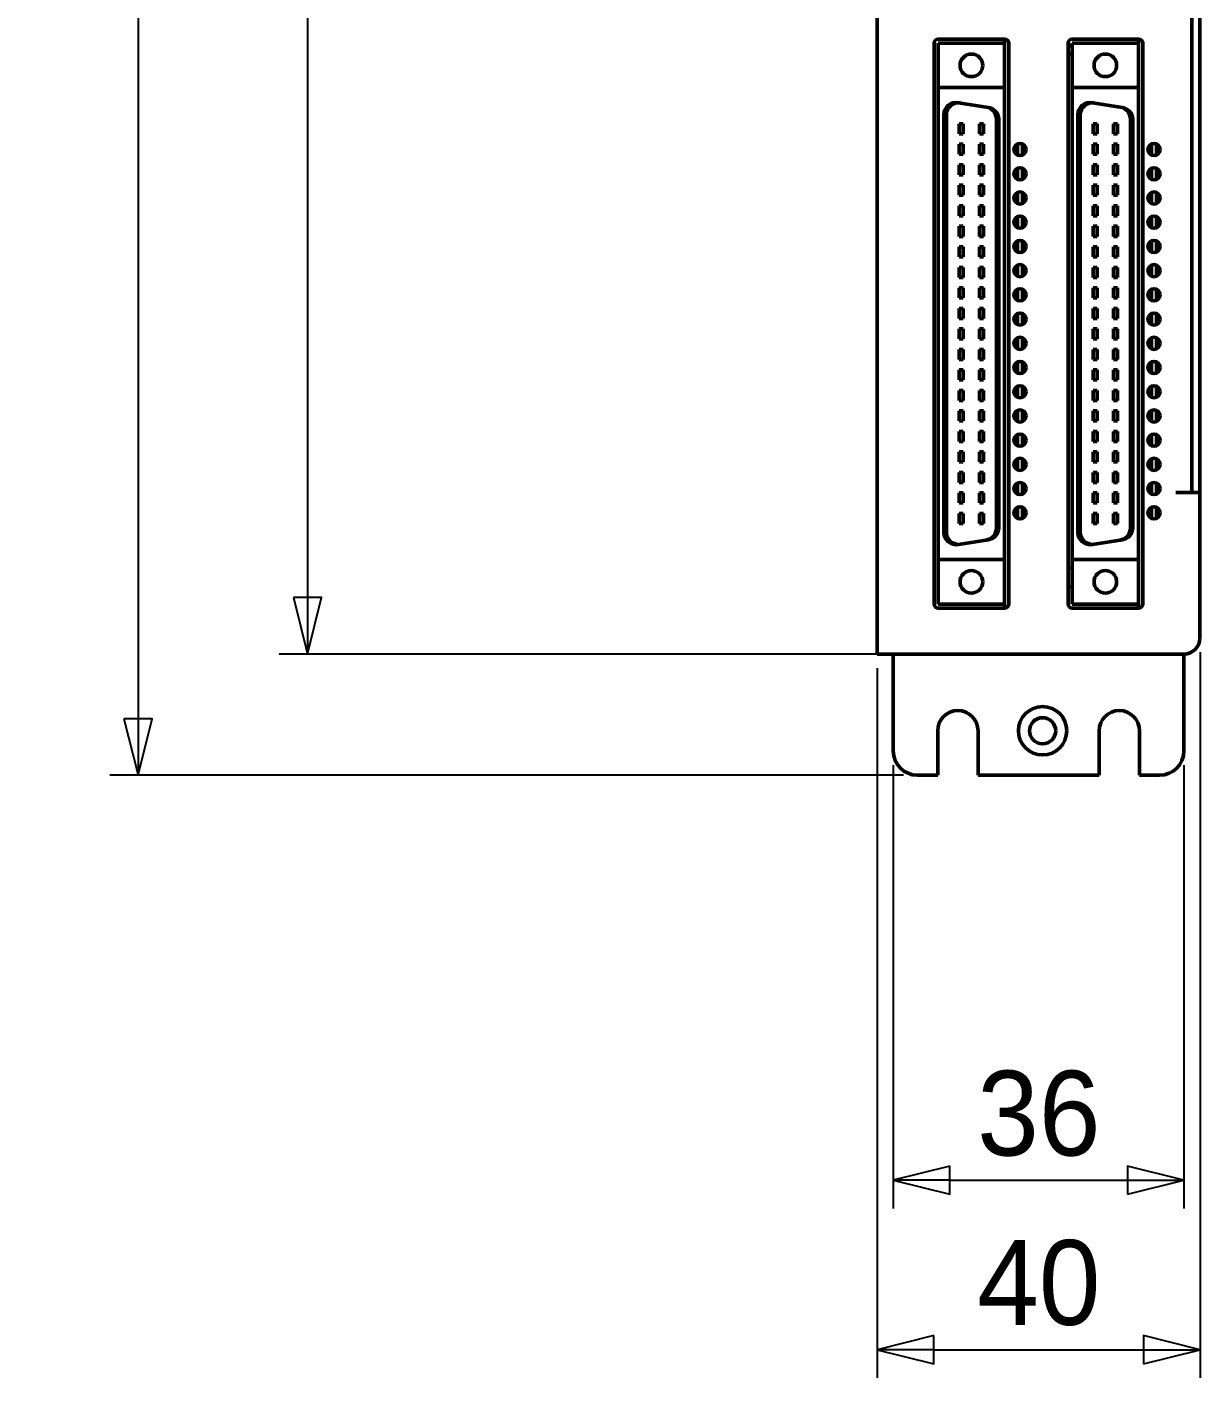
# Model space of a CAD drawing. Header units: millimetres. Extents: x 1506 to 4435, y -334 to 994.
# Drawn here: x 1813.2 to 1958.5, y 332.3 to 499.6 of the extents above; entities that cross this region are included whole.
import ezdxf

# ---------------------------------------------------------------- set-up
doc = ezdxf.new("R2010")
doc.units = ezdxf.units.MM
doc.header["$LTSCALE"] = 3.5
doc.layers.get('0').update_dxf_attribs({"lineweight": 25})
doc.layers.add('외형선(ISO)', color=7, linetype='Continuous', lineweight=50)
doc.layers.add('치수(ISO)', color=7, linetype='Continuous', lineweight=25)
doc.styles.add('레이블 문자 (JIS)', font='')
doc.styles.get('레이블 문자 (JIS)').set_extended_font_data('Gulim')
doc.dimstyles.new('복사 대상기본값 (JIS)', dxfattribs={"dimscale": 3.5, "dimtxt": 3, "dimasz": 2, "dimexe": 1, "dimexo": 0.5, "dimgap": 0.8, "dimtad": 1, "dimdsep": 46, "dimtxsty": '레이블 문자 (JIS)', "dimblk": 'Filled-1', "dimcen": 0.09, "dimdle": 10, "dimclrd": 256, "dimclre": 256, "dimclrt": 256, "dimazin": 2, "dimtfac": 0.666667, "dimtmove": 0, "dimatfit": 3, "dimldrblk": 'OPEN', "dimfxl": 1, "dimtolj": 1, "dimtzin": 0, "dimlwd": -1, "dimlwe": -1, "dimarcsym": 0})

# ---------------------------------------------------------------- blocks, each defined once
blk = doc.blocks.new('Filled-1')
at = {"color": 0}
for p, q in [((0, 0), (-1, 0.25)), ((-1, 0.25), (-1, -0.25)), ((-1, 0), (0, 0)), ((-1, -0.25), (0, 0))]:
    blk.add_line(p, q, dxfattribs=at)
at = {"color": 0, "flags": 128}
blk.add_lwpolyline([(-1, -0.25), (0, 0), (-1, 0.25), (-1, -0.25)], dxfattribs=at)
at = {"color": 0}
blk.add_solid([(-1, -0.25), (0, 0), (-1, 0.25), (-1, -0.25)], dxfattribs=at)
blk = doc.blocks.new('*D13')
at = {"layer": 'Defpoints', "color": 0}
for p in [(1923.55, 618.94), (1826.97, 406.94), (1923.55, 406.94)]:
    blk.add_point(p, dxfattribs=at)
at = {"layer": '치수(ISO)'}
for p, q in [((1921.8, 618.94), (1823.47, 618.94)), ((1826.97, 611.94), (1826.97, 413.94)), ((1921.8, 406.94), (1823.47, 406.94))]:
    blk.add_line(p, q, dxfattribs=at)
at = {"layer": '치수(ISO)', "linetype": 'ByBlock', "xscale": 7, "yscale": 7, "zscale": 7}
for p, rotation in [((1826.97, 618.94), 90), ((1826.97, 406.94), 270)]:
    blk.add_blockref('Filled-1', p, dxfattribs=dict(at, rotation=rotation))
at = {"layer": '치수(ISO)', "insert": (1813.37, 512.87), "char_height": 10.5, "attachment_point": 2, "rotation": 90, "style": '레이블 문자 (JIS)'}
blk.add_mtext('\\A1;212', dxfattribs=at)
blk = doc.blocks.new('_Open')
at = {"color": 0, "linetype": 'ByBlock', "lineweight": -2}
for p, q in [((-1, 0.167), (0, 0)), ((-1, -0.167), (0, 0)), ((0, 0), (-1, 0))]:
    blk.add_line(p, q, dxfattribs=at)
blk = doc.blocks.new('*D14')
at = {"layer": 'Defpoints', "color": 0}
for p in [(1920.55, 603.94), (1847.97, 421.94), (1920.55, 421.94)]:
    blk.add_point(p, dxfattribs=at)
at = {"layer": '치수(ISO)'}
for p, q in [((1918.8, 603.94), (1844.47, 603.94)), ((1847.97, 596.94), (1847.97, 428.94)), ((1918.8, 421.94), (1844.47, 421.94))]:
    blk.add_line(p, q, dxfattribs=at)
at = {"layer": '치수(ISO)', "linetype": 'ByBlock', "xscale": 7, "yscale": 7, "zscale": 7}
for p, rotation in [((1847.97, 603.94), 90), ((1847.97, 421.94), 270)]:
    blk.add_blockref('Filled-1', p, dxfattribs=dict(at, rotation=rotation))
at = {"layer": '치수(ISO)', "insert": (1834.37, 512.87), "char_height": 10.5, "attachment_point": 2, "rotation": 90, "style": '레이블 문자 (JIS)'}
blk.add_mtext('\\A1;182', dxfattribs=at)
blk = doc.blocks.new('*D15')
at = {"layer": 'Defpoints', "color": 0}
for p in [(1920.55, 409.94), (1956.55, 409.94), (1956.55, 356.77)]:
    blk.add_point(p, dxfattribs=at)
at = {"layer": '치수(ISO)'}
for p, q in [((1920.55, 408.19), (1920.55, 353.27)), ((1956.55, 408.19), (1956.55, 353.27)), ((1927.55, 356.77), (1949.55, 356.77))]:
    blk.add_line(p, q, dxfattribs=at)
at = {"layer": '치수(ISO)', "linetype": 'ByBlock', "xscale": 7, "yscale": 7, "zscale": 7, "rotation": 180}
blk.add_blockref('Filled-1', (1920.55, 356.77), dxfattribs=at)
at = {"layer": '치수(ISO)', "linetype": 'ByBlock', "xscale": 7, "yscale": 7, "zscale": 7}
blk.add_blockref('Filled-1', (1956.55, 356.77), dxfattribs=at)
at = {"layer": '치수(ISO)', "insert": (1938.58, 370.33), "char_height": 10.5, "attachment_point": 2, "style": '레이블 문자 (JIS)'}
blk.add_mtext('\\A1;36', dxfattribs=at)
blk = doc.blocks.new('*D16')
at = {"layer": 'Defpoints', "color": 0}
for p in [(1958.55, 423.94), (1918.55, 421.94), (1958.55, 335.77)]:
    blk.add_point(p, dxfattribs=at)
at = {"layer": '치수(ISO)'}
for p, q in [((1958.55, 422.19), (1958.55, 332.27)), ((1918.55, 420.19), (1918.55, 332.27)), ((1925.55, 335.77), (1951.55, 335.77))]:
    blk.add_line(p, q, dxfattribs=at)
at = {"layer": '치수(ISO)', "linetype": 'ByBlock', "xscale": 7, "yscale": 7, "zscale": 7, "rotation": 180}
blk.add_blockref('Filled-1', (1918.55, 335.77), dxfattribs=at)
at = {"layer": '치수(ISO)', "linetype": 'ByBlock', "xscale": 7, "yscale": 7, "zscale": 7}
blk.add_blockref('Filled-1', (1958.55, 335.77), dxfattribs=at)
at = {"layer": '치수(ISO)', "insert": (1938.58, 349.35), "char_height": 10.5, "attachment_point": 2, "style": '레이블 문자 (JIS)'}
blk.add_mtext('\\A1;40', dxfattribs=at)

msp = doc.modelspace()

# ---------------------------------------------------------------- linework, layer by layer
at = {"layer": '외형선(ISO)'}
for p, q in [((1918.5453, 421.9442), (1918.5453, 603.9442)), ((1957.5453, 583.9442), (1957.5453, 441.9442)), ((1958.5453, 583.9442), (1958.5453, 441.9442)), ((1925.5953, 428.1442), (1925.5953, 497.6242)), ((1926.0953, 498.1242), (1934.3453, 498.1242)), ((1934.3453, 497.6242), (1926.0953, 497.6242)), ((1926.0953, 492.1242), (1926.0953, 497.6242)), ((1934.3453, 497.6242), (1934.3453, 498.1242)), ((1934.3453, 492.1242), (1934.3453, 497.6242)), ((1934.8453, 497.6242), (1934.8453, 428.1442)), ((1942.1953, 428.1442), (1942.1953, 497.6242)), ((1942.1953, 497.2739), (1942.6953, 497.2739)), ((1942.6953, 498.1242), (1950.9453, 498.1242)), ((1950.9453, 497.6242), (1942.6953, 497.6242)), ((1942.6953, 492.1242), (1942.6953, 497.6242)), ((1950.9453, 497.6242), (1950.9453, 498.1242)), ((1950.9453, 492.1242), (1950.9453, 497.6242)), ((1951.4453, 497.6242), (1951.4453, 428.1442)), ((1942.1953, 496.3048), (1942.6953, 496.3048)), ((1934.3453, 492.1242), (1926.0953, 492.1242)), ((1926.0953, 433.6442), (1926.0953, 492.1242)), ((1934.3453, 433.6442), (1934.3453, 492.1242)), ((1950.9453, 492.1242), (1942.6953, 492.1242)), ((1942.6953, 433.6442), (1942.6953, 492.1242)), ((1950.9453, 433.6442), (1950.9453, 492.1242)), ((1926.8203, 436.9767), (1926.8203, 488.7918)), ((1927.1203, 437.0342), (1927.1203, 488.7342)), ((1928.621, 490.2528), (1932.2889, 489.6719)), ((1943.4203, 436.9767), (1943.4203, 488.7918)), ((1943.7203, 437.0342), (1943.7203, 488.7342)), ((1945.221, 490.2528), (1948.8889, 489.6719)), ((1928.7003, 487.6342), (1929.2003, 487.6342)), ((1928.7003, 486.3942), (1928.7003, 487.6342)), ((1929.2003, 486.3942), (1929.2003, 487.6342)), ((1931.2403, 487.6342), (1931.7403, 487.6342)), ((1931.2403, 486.3942), (1931.2403, 487.6342)), ((1931.7403, 486.3942), (1931.7403, 487.6342)), ((1933.3203, 488.2174), (1933.3203, 488.2274)), ((1933.3203, 488.2174), (1933.3203, 437.5511)), ((1933.6203, 488.1699), (1933.6203, 437.5986)), ((1945.3003, 487.6342), (1945.8003, 487.6342)), ((1945.3003, 486.3942), (1945.3003, 487.6342)), ((1945.8003, 486.3942), (1945.8003, 487.6342)), ((1947.8403, 487.6342), (1948.3403, 487.6342)), ((1947.8403, 486.3942), (1947.8403, 487.6342)), ((1948.3403, 486.3942), (1948.3403, 487.6342)), ((1949.9203, 488.2174), (1949.9203, 488.2274)), ((1949.9203, 488.2174), (1949.9203, 437.5511)), ((1950.2203, 488.1699), (1950.2203, 437.5986)), ((1928.7003, 486.3942), (1929.2003, 486.3942)), ((1931.2403, 486.3942), (1931.7403, 486.3942)), ((1945.3003, 486.3942), (1945.8003, 486.3942)), ((1947.8403, 486.3942), (1948.3403, 486.3942)), ((1928.7003, 485.0942), (1929.2003, 485.0942)), ((1928.7003, 483.8542), (1928.7003, 485.0942)), ((1928.7003, 483.8542), (1929.2003, 483.8542)), ((1929.2003, 483.8542), (1929.2003, 485.0942)), ((1931.2403, 485.0942), (1931.7403, 485.0942)), ((1931.2403, 483.8542), (1931.2403, 485.0942)), ((1931.2403, 483.8542), (1931.7403, 483.8542)), ((1931.7403, 483.8542), (1931.7403, 485.0942)), ((1935.9453, 485.1316), (1935.9453, 483.7568)), ((1935.9453, 483.7568), (1935.9453, 485.1316)), ((1936.5453, 483.7568), (1936.5453, 485.1316)), ((1936.9282, 484.7542), (1936.5453, 484.7542)), ((1936.9524, 484.1942), (1936.5453, 484.1942)), ((1945.3003, 485.0942), (1945.8003, 485.0942)), ((1945.3003, 483.8542), (1945.3003, 485.0942)), ((1945.3003, 483.8542), (1945.8003, 483.8542)), ((1945.8003, 483.8542), (1945.8003, 485.0942)), ((1947.8403, 485.0942), (1948.3403, 485.0942)), ((1947.8403, 483.8542), (1947.8403, 485.0942)), ((1947.8403, 483.8542), (1948.3403, 483.8542)), ((1948.3403, 483.8542), (1948.3403, 485.0942)), ((1952.5453, 485.1316), (1952.5453, 483.7568)), ((1952.5453, 483.7568), (1952.5453, 485.1316)), ((1953.1453, 483.7568), (1953.1453, 485.1316)), ((1953.5282, 484.7542), (1953.1453, 484.7542)), ((1953.5524, 484.1942), (1953.1453, 484.1942)), ((1928.7003, 482.5542), (1929.2003, 482.5542)), ((1928.7003, 481.3142), (1928.7003, 482.5542)), ((1929.2003, 481.3142), (1929.2003, 482.5542)), ((1931.2403, 482.5542), (1931.7403, 482.5542)), ((1931.2403, 481.3142), (1931.2403, 482.5542)), ((1931.7403, 481.3142), (1931.7403, 482.5542)), ((1935.9453, 482.1316), (1935.9453, 480.7568)), ((1935.9453, 480.7568), (1935.9453, 482.1316)), ((1936.5453, 480.7568), (1936.5453, 482.1316)), ((1945.3003, 482.5542), (1945.8003, 482.5542)), ((1945.3003, 481.3142), (1945.3003, 482.5542)), ((1945.8003, 481.3142), (1945.8003, 482.5542)), ((1947.8403, 482.5542), (1948.3403, 482.5542)), ((1947.8403, 481.3142), (1947.8403, 482.5542)), ((1948.3403, 481.3142), (1948.3403, 482.5542)), ((1952.5453, 482.1316), (1952.5453, 480.7568)), ((1952.5453, 480.7568), (1952.5453, 482.1316)), ((1953.1453, 480.7568), (1953.1453, 482.1316)), ((1928.7003, 481.3142), (1929.2003, 481.3142)), ((1931.2403, 481.3142), (1931.7403, 481.3142)), ((1936.9653, 481.6542), (1936.5453, 481.6542)), ((1945.3003, 481.3142), (1945.8003, 481.3142)), ((1947.8403, 481.3142), (1948.3403, 481.3142)), ((1953.5653, 481.6542), (1953.1453, 481.6542)), ((1928.7003, 480.0142), (1929.2003, 480.0142)), ((1928.7003, 478.7742), (1928.7003, 480.0142)), ((1928.7003, 478.7742), (1929.2003, 478.7742)), ((1929.2003, 478.7742), (1929.2003, 480.0142)), ((1931.2403, 480.0142), (1931.7403, 480.0142)), ((1931.2403, 478.7742), (1931.2403, 480.0142)), ((1931.2403, 478.7742), (1931.7403, 478.7742)), ((1931.7403, 478.7742), (1931.7403, 480.0142)), ((1935.9453, 479.1316), (1935.9453, 477.7568)), ((1935.9453, 477.7568), (1935.9453, 479.1316)), ((1936.5453, 477.7568), (1936.5453, 479.1316)), ((1936.5824, 479.1142), (1936.5453, 479.1142)), ((1945.3003, 480.0142), (1945.8003, 480.0142)), ((1945.3003, 478.7742), (1945.3003, 480.0142)), ((1945.3003, 478.7742), (1945.8003, 478.7742)), ((1945.8003, 478.7742), (1945.8003, 480.0142)), ((1947.8403, 480.0142), (1948.3403, 480.0142)), ((1947.8403, 478.7742), (1947.8403, 480.0142)), ((1947.8403, 478.7742), (1948.3403, 478.7742)), ((1948.3403, 478.7742), (1948.3403, 480.0142)), ((1952.5453, 479.1316), (1952.5453, 477.7568)), ((1952.5453, 477.7568), (1952.5453, 479.1316)), ((1953.1453, 477.7568), (1953.1453, 479.1316)), ((1953.1824, 479.1142), (1953.1453, 479.1142)), ((1928.7003, 477.4742), (1929.2003, 477.4742)), ((1928.7003, 476.2342), (1928.7003, 477.4742)), ((1929.2003, 476.2342), (1929.2003, 477.4742)), ((1931.2403, 477.4742), (1931.7403, 477.4742)), ((1931.2403, 476.2342), (1931.2403, 477.4742)), ((1931.7403, 476.2342), (1931.7403, 477.4742)), ((1945.3003, 477.4742), (1945.8003, 477.4742)), ((1945.3003, 476.2342), (1945.3003, 477.4742)), ((1945.8003, 476.2342), (1945.8003, 477.4742)), ((1947.8403, 477.4742), (1948.3403, 477.4742)), ((1947.8403, 476.2342), (1947.8403, 477.4742)), ((1948.3403, 476.2342), (1948.3403, 477.4742)), ((1928.7003, 476.2342), (1929.2003, 476.2342)), ((1931.2403, 476.2342), (1931.7403, 476.2342)), ((1935.9453, 476.1316), (1935.9453, 474.7568)), ((1935.9453, 474.7568), (1935.9453, 476.1316)), ((1936.5453, 474.7568), (1936.5453, 476.1316)), ((1945.3003, 476.2342), (1945.8003, 476.2342)), ((1947.8403, 476.2342), (1948.3403, 476.2342)), ((1952.5453, 476.1316), (1952.5453, 474.7568)), ((1952.5453, 474.7568), (1952.5453, 476.1316)), ((1953.1453, 474.7568), (1953.1453, 476.1316)), ((1928.7003, 474.9342), (1929.2003, 474.9342)), ((1928.7003, 473.6942), (1928.7003, 474.9342)), ((1928.7003, 473.6942), (1929.2003, 473.6942)), ((1929.2003, 473.6942), (1929.2003, 474.9342)), ((1931.2403, 474.9342), (1931.7403, 474.9342)), ((1931.2403, 473.6942), (1931.2403, 474.9342)), ((1931.2403, 473.6942), (1931.7403, 473.6942)), ((1931.7403, 473.6942), (1931.7403, 474.9342)), ((1945.3003, 474.9342), (1945.8003, 474.9342)), ((1945.3003, 473.6942), (1945.3003, 474.9342)), ((1945.3003, 473.6942), (1945.8003, 473.6942)), ((1945.8003, 473.6942), (1945.8003, 474.9342)), ((1947.8403, 474.9342), (1948.3403, 474.9342)), ((1947.8403, 473.6942), (1947.8403, 474.9342)), ((1947.8403, 473.6942), (1948.3403, 473.6942)), ((1948.3403, 473.6942), (1948.3403, 474.9342)), ((1928.7003, 472.3942), (1929.2003, 472.3942)), ((1928.7003, 471.1542), (1928.7003, 472.3942)), ((1929.2003, 471.1542), (1929.2003, 472.3942)), ((1931.2403, 472.3942), (1931.7403, 472.3942)), ((1931.2403, 471.1542), (1931.2403, 472.3942)), ((1931.7403, 471.1542), (1931.7403, 472.3942)), ((1935.9453, 473.1316), (1935.9453, 471.7568)), ((1935.9453, 471.7568), (1935.9453, 473.1316)), ((1936.5453, 471.7568), (1936.5453, 473.1316)), ((1936.8859, 472.0542), (1936.5453, 472.0542)), ((1945.3003, 472.3942), (1945.8003, 472.3942)), ((1945.3003, 471.1542), (1945.3003, 472.3942)), ((1945.8003, 471.1542), (1945.8003, 472.3942)), ((1947.8403, 472.3942), (1948.3403, 472.3942)), ((1947.8403, 471.1542), (1947.8403, 472.3942)), ((1948.3403, 471.1542), (1948.3403, 472.3942)), ((1952.5453, 473.1316), (1952.5453, 471.7568)), ((1952.5453, 471.7568), (1952.5453, 473.1316)), ((1953.1453, 471.7568), (1953.1453, 473.1316)), ((1953.4859, 472.0542), (1953.1453, 472.0542)), ((1928.7003, 471.1542), (1929.2003, 471.1542)), ((1931.2403, 471.1542), (1931.7403, 471.1542)), ((1945.3003, 471.1542), (1945.8003, 471.1542)), ((1947.8403, 471.1542), (1948.3403, 471.1542)), ((1928.7003, 469.8542), (1929.2003, 469.8542)), ((1928.7003, 468.6142), (1928.7003, 469.8542)), ((1928.7003, 468.6142), (1929.2003, 468.6142)), ((1929.2003, 468.6142), (1929.2003, 469.8542)), ((1931.2403, 469.8542), (1931.7403, 469.8542)), ((1931.2403, 468.6142), (1931.2403, 469.8542)), ((1931.2403, 468.6142), (1931.7403, 468.6142)), ((1931.7403, 468.6142), (1931.7403, 469.8542)), ((1935.9453, 470.1316), (1935.9453, 468.7568)), ((1935.9453, 468.7568), (1935.9453, 470.1316)), ((1936.5453, 468.7568), (1936.5453, 470.1316)), ((1936.992, 469.5142), (1936.5453, 469.5142)), ((1936.8131, 468.9542), (1936.5453, 468.9542)), ((1945.3003, 469.8542), (1945.8003, 469.8542)), ((1945.3003, 468.6142), (1945.3003, 469.8542)), ((1945.3003, 468.6142), (1945.8003, 468.6142)), ((1945.8003, 468.6142), (1945.8003, 469.8542)), ((1947.8403, 469.8542), (1948.3403, 469.8542)), ((1947.8403, 468.6142), (1947.8403, 469.8542)), ((1947.8403, 468.6142), (1948.3403, 468.6142)), ((1948.3403, 468.6142), (1948.3403, 469.8542)), ((1952.5453, 470.1316), (1952.5453, 468.7568)), ((1952.5453, 468.7568), (1952.5453, 470.1316)), ((1953.1453, 468.7568), (1953.1453, 470.1316)), ((1953.592, 469.5142), (1953.1453, 469.5142)), ((1953.4131, 468.9542), (1953.1453, 468.9542)), ((1928.7003, 467.3142), (1929.2003, 467.3142)), ((1928.7003, 466.0742), (1928.7003, 467.3142)), ((1929.2003, 466.0742), (1929.2003, 467.3142)), ((1931.2403, 467.3142), (1931.7403, 467.3142)), ((1931.2403, 466.0742), (1931.2403, 467.3142)), ((1931.7403, 466.0742), (1931.7403, 467.3142)), ((1935.9453, 467.1316), (1935.9453, 465.7568)), ((1935.9453, 465.7568), (1935.9453, 467.1316)), ((1936.5453, 465.7568), (1936.5453, 467.1316)), ((1936.776, 466.9742), (1936.5453, 466.9742)), ((1945.3003, 467.3142), (1945.8003, 467.3142)), ((1945.3003, 466.0742), (1945.3003, 467.3142)), ((1945.8003, 466.0742), (1945.8003, 467.3142)), ((1947.8403, 467.3142), (1948.3403, 467.3142)), ((1947.8403, 466.0742), (1947.8403, 467.3142)), ((1948.3403, 466.0742), (1948.3403, 467.3142)), ((1952.5453, 467.1316), (1952.5453, 465.7568)), ((1952.5453, 465.7568), (1952.5453, 467.1316)), ((1953.1453, 465.7568), (1953.1453, 467.1316)), ((1953.376, 466.9742), (1953.1453, 466.9742)), ((1928.7003, 466.0742), (1929.2003, 466.0742)), ((1931.2403, 466.0742), (1931.7403, 466.0742)), ((1936.9947, 466.4142), (1936.5453, 466.4142)), ((1945.3003, 466.0742), (1945.8003, 466.0742)), ((1947.8403, 466.0742), (1948.3403, 466.0742)), ((1953.5947, 466.4142), (1953.1453, 466.4142)), ((1928.7003, 464.7742), (1929.2003, 464.7742)), ((1928.7003, 463.5342), (1928.7003, 464.7742)), ((1929.2003, 463.5342), (1929.2003, 464.7742)), ((1931.2403, 464.7742), (1931.7403, 464.7742)), ((1931.2403, 463.5342), (1931.2403, 464.7742)), ((1931.7403, 463.5342), (1931.7403, 464.7742)), ((1935.9453, 464.1316), (1935.9453, 462.7568)), ((1935.9453, 462.7568), (1935.9453, 464.1316)), ((1936.5453, 462.7568), (1936.5453, 464.1316)), ((1936.8598, 463.8742), (1936.5453, 463.8742)), ((1945.3003, 464.7742), (1945.8003, 464.7742)), ((1945.3003, 463.5342), (1945.3003, 464.7742)), ((1945.8003, 463.5342), (1945.8003, 464.7742)), ((1947.8403, 464.7742), (1948.3403, 464.7742)), ((1947.8403, 463.5342), (1947.8403, 464.7742)), ((1948.3403, 463.5342), (1948.3403, 464.7742)), ((1952.5453, 464.1316), (1952.5453, 462.7568)), ((1952.5453, 462.7568), (1952.5453, 464.1316)), ((1953.1453, 462.7568), (1953.1453, 464.1316)), ((1953.4598, 463.8742), (1953.1453, 463.8742)), ((1928.7003, 463.5342), (1929.2003, 463.5342)), ((1928.7003, 462.2342), (1929.2003, 462.2342)), ((1928.7003, 460.9942), (1928.7003, 462.2342)), ((1929.2003, 460.9942), (1929.2003, 462.2342)), ((1931.2403, 463.5342), (1931.7403, 463.5342)), ((1931.2403, 462.2342), (1931.7403, 462.2342)), ((1931.2403, 460.9942), (1931.2403, 462.2342)), ((1931.7403, 460.9942), (1931.7403, 462.2342)), ((1945.3003, 463.5342), (1945.8003, 463.5342)), ((1945.3003, 462.2342), (1945.8003, 462.2342)), ((1945.3003, 460.9942), (1945.3003, 462.2342)), ((1945.8003, 460.9942), (1945.8003, 462.2342)), ((1947.8403, 463.5342), (1948.3403, 463.5342)), ((1947.8403, 462.2342), (1948.3403, 462.2342)), ((1947.8403, 460.9942), (1947.8403, 462.2342)), ((1948.3403, 460.9942), (1948.3403, 462.2342)), ((1928.7003, 460.9942), (1929.2003, 460.9942)), ((1931.2403, 460.9942), (1931.7403, 460.9942)), ((1935.9453, 461.1316), (1935.9453, 459.7568)), ((1935.9453, 459.7568), (1935.9453, 461.1316)), ((1936.5453, 459.7568), (1936.5453, 461.1316)), ((1945.3003, 460.9942), (1945.8003, 460.9942)), ((1947.8403, 460.9942), (1948.3403, 460.9942)), ((1952.5453, 461.1316), (1952.5453, 459.7568)), ((1952.5453, 459.7568), (1952.5453, 461.1316)), ((1953.1453, 459.7568), (1953.1453, 461.1316)), ((1928.7003, 459.6942), (1929.2003, 459.6942)), ((1928.7003, 458.4542), (1928.7003, 459.6942)), ((1929.2003, 458.4542), (1929.2003, 459.6942)), ((1931.2403, 459.6942), (1931.7403, 459.6942)), ((1931.2403, 458.4542), (1931.2403, 459.6942)), ((1931.7403, 458.4542), (1931.7403, 459.6942)), ((1945.3003, 459.6942), (1945.8003, 459.6942)), ((1945.3003, 458.4542), (1945.3003, 459.6942)), ((1945.8003, 458.4542), (1945.8003, 459.6942)), ((1947.8403, 459.6942), (1948.3403, 459.6942)), ((1947.8403, 458.4542), (1947.8403, 459.6942)), ((1948.3403, 458.4542), (1948.3403, 459.6942)), ((1928.7003, 458.4542), (1929.2003, 458.4542)), ((1928.7003, 457.1542), (1929.2003, 457.1542)), ((1928.7003, 455.9142), (1928.7003, 457.1542)), ((1929.2003, 455.9142), (1929.2003, 457.1542)), ((1931.2403, 458.4542), (1931.7403, 458.4542)), ((1931.2403, 457.1542), (1931.7403, 457.1542)), ((1931.2403, 455.9142), (1931.2403, 457.1542)), ((1931.7403, 455.9142), (1931.7403, 457.1542)), ((1935.9453, 458.1316), (1935.9453, 456.7568)), ((1935.9453, 456.7568), (1935.9453, 458.1316)), ((1936.5453, 456.7568), (1936.5453, 458.1316)), ((1945.3003, 458.4542), (1945.8003, 458.4542)), ((1945.3003, 457.1542), (1945.8003, 457.1542)), ((1945.3003, 455.9142), (1945.3003, 457.1542)), ((1945.8003, 455.9142), (1945.8003, 457.1542)), ((1947.8403, 458.4542), (1948.3403, 458.4542)), ((1947.8403, 457.1542), (1948.3403, 457.1542)), ((1947.8403, 455.9142), (1947.8403, 457.1542)), ((1948.3403, 455.9142), (1948.3403, 457.1542)), ((1952.5453, 458.1316), (1952.5453, 456.7568)), ((1952.5453, 456.7568), (1952.5453, 458.1316)), ((1953.1453, 456.7568), (1953.1453, 458.1316)), ((1928.7003, 455.9142), (1929.2003, 455.9142)), ((1931.2403, 455.9142), (1931.7403, 455.9142)), ((1936.6522, 456.8142), (1936.5453, 456.8142)), ((1945.3003, 455.9142), (1945.8003, 455.9142)), ((1947.8403, 455.9142), (1948.3403, 455.9142)), ((1953.2522, 456.8142), (1953.1453, 456.8142)), ((1928.7003, 454.6142), (1929.2003, 454.6142)), ((1928.7003, 453.3742), (1928.7003, 454.6142)), ((1929.2003, 453.3742), (1929.2003, 454.6142)), ((1931.2403, 454.6142), (1931.7403, 454.6142)), ((1931.2403, 453.3742), (1931.2403, 454.6142)), ((1931.7403, 453.3742), (1931.7403, 454.6142)), ((1935.9453, 455.1316), (1935.9453, 453.7568)), ((1935.9453, 453.7568), (1935.9453, 455.1316)), ((1936.5453, 453.7568), (1936.5453, 455.1316)), ((1936.9758, 454.2742), (1936.5453, 454.2742)), ((1945.3003, 454.6142), (1945.8003, 454.6142)), ((1945.3003, 453.3742), (1945.3003, 454.6142)), ((1945.8003, 453.3742), (1945.8003, 454.6142)), ((1947.8403, 454.6142), (1948.3403, 454.6142)), ((1947.8403, 453.3742), (1947.8403, 454.6142)), ((1948.3403, 453.3742), (1948.3403, 454.6142)), ((1952.5453, 455.1316), (1952.5453, 453.7568)), ((1952.5453, 453.7568), (1952.5453, 455.1316)), ((1953.1453, 453.7568), (1953.1453, 455.1316)), ((1953.5758, 454.2742), (1953.1453, 454.2742)), ((1928.7003, 453.3742), (1929.2003, 453.3742)), ((1928.7003, 452.0742), (1929.2003, 452.0742)), ((1928.7003, 450.8342), (1928.7003, 452.0742)), ((1929.2003, 450.8342), (1929.2003, 452.0742)), ((1931.2403, 453.3742), (1931.7403, 453.3742)), ((1931.2403, 452.0742), (1931.7403, 452.0742)), ((1931.2403, 450.8342), (1931.2403, 452.0742)), ((1931.7403, 450.8342), (1931.7403, 452.0742)), ((1935.9453, 452.1316), (1935.9453, 450.7568)), ((1935.9453, 450.7568), (1935.9453, 452.1316)), ((1936.5453, 450.7568), (1936.5453, 452.1316)), ((1945.3003, 453.3742), (1945.8003, 453.3742)), ((1945.3003, 452.0742), (1945.8003, 452.0742)), ((1945.3003, 450.8342), (1945.3003, 452.0742)), ((1945.8003, 450.8342), (1945.8003, 452.0742)), ((1947.8403, 453.3742), (1948.3403, 453.3742)), ((1947.8403, 452.0742), (1948.3403, 452.0742)), ((1947.8403, 450.8342), (1947.8403, 452.0742)), ((1948.3403, 450.8342), (1948.3403, 452.0742)), ((1952.5453, 452.1316), (1952.5453, 450.7568)), ((1952.5453, 450.7568), (1952.5453, 452.1316)), ((1953.1453, 450.7568), (1953.1453, 452.1316)), ((1928.7003, 450.8342), (1929.2003, 450.8342)), ((1931.2403, 450.8342), (1931.7403, 450.8342)), ((1936.937, 451.7342), (1936.5453, 451.7342)), ((1936.945, 451.1742), (1936.5453, 451.1742)), ((1945.3003, 450.8342), (1945.8003, 450.8342)), ((1947.8403, 450.8342), (1948.3403, 450.8342)), ((1953.537, 451.7342), (1953.1453, 451.7342)), ((1953.545, 451.1742), (1953.1453, 451.1742)), ((1928.7003, 449.5342), (1929.2003, 449.5342)), ((1928.7003, 448.2942), (1928.7003, 449.5342)), ((1929.2003, 448.2942), (1929.2003, 449.5342)), ((1931.2403, 449.5342), (1931.7403, 449.5342)), ((1931.2403, 448.2942), (1931.2403, 449.5342)), ((1931.7403, 448.2942), (1931.7403, 449.5342)), ((1935.9453, 449.1316), (1935.9453, 447.7568)), ((1935.9453, 447.7568), (1935.9453, 449.1316)), ((1936.5453, 447.7568), (1936.5453, 449.1316)), ((1936.9708, 448.6342), (1936.5453, 448.6342)), ((1945.3003, 449.5342), (1945.8003, 449.5342)), ((1945.3003, 448.2942), (1945.3003, 449.5342)), ((1945.8003, 448.2942), (1945.8003, 449.5342)), ((1947.8403, 449.5342), (1948.3403, 449.5342)), ((1947.8403, 448.2942), (1947.8403, 449.5342)), ((1948.3403, 448.2942), (1948.3403, 449.5342)), ((1952.5453, 449.1316), (1952.5453, 447.7568)), ((1952.5453, 447.7568), (1952.5453, 449.1316)), ((1953.1453, 447.7568), (1953.1453, 449.1316)), ((1953.5708, 448.6342), (1953.1453, 448.6342)), ((1928.7003, 448.2942), (1929.2003, 448.2942)), ((1928.7003, 446.9942), (1929.2003, 446.9942)), ((1928.7003, 445.7542), (1928.7003, 446.9942)), ((1929.2003, 445.7542), (1929.2003, 446.9942)), ((1931.2403, 448.2942), (1931.7403, 448.2942)), ((1931.2403, 446.9942), (1931.7403, 446.9942)), ((1931.2403, 445.7542), (1931.2403, 446.9942)), ((1931.7403, 445.7542), (1931.7403, 446.9942)), ((1945.3003, 448.2942), (1945.8003, 448.2942)), ((1945.3003, 446.9942), (1945.8003, 446.9942)), ((1945.3003, 445.7542), (1945.3003, 446.9942)), ((1945.8003, 445.7542), (1945.8003, 446.9942)), ((1947.8403, 448.2942), (1948.3403, 448.2942)), ((1947.8403, 446.9942), (1948.3403, 446.9942)), ((1947.8403, 445.7542), (1947.8403, 446.9942)), ((1948.3403, 445.7542), (1948.3403, 446.9942)), ((1928.7003, 445.7542), (1929.2003, 445.7542)), ((1931.2403, 445.7542), (1931.7403, 445.7542)), ((1935.9453, 446.1316), (1935.9453, 444.7568)), ((1935.9453, 444.7568), (1935.9453, 446.1316)), ((1936.5453, 444.7568), (1936.5453, 446.1316)), ((1936.6195, 446.0942), (1936.5453, 446.0942)), ((1945.3003, 445.7542), (1945.8003, 445.7542)), ((1947.8403, 445.7542), (1948.3403, 445.7542)), ((1952.5453, 446.1316), (1952.5453, 444.7568)), ((1952.5453, 444.7568), (1952.5453, 446.1316)), ((1953.1453, 444.7568), (1953.1453, 446.1316)), ((1953.2195, 446.0942), (1953.1453, 446.0942)), ((1928.7003, 444.4542), (1929.2003, 444.4542)), ((1928.7003, 443.2142), (1928.7003, 444.4542)), ((1929.2003, 443.2142), (1929.2003, 444.4542)), ((1931.2403, 444.4542), (1931.7403, 444.4542)), ((1931.2403, 443.2142), (1931.2403, 444.4542)), ((1931.7403, 443.2142), (1931.7403, 444.4542)), ((1945.3003, 444.4542), (1945.8003, 444.4542)), ((1945.3003, 443.2142), (1945.3003, 444.4542)), ((1945.8003, 443.2142), (1945.8003, 444.4542)), ((1947.8403, 444.4542), (1948.3403, 444.4542)), ((1947.8403, 443.2142), (1947.8403, 444.4542)), ((1948.3403, 443.2142), (1948.3403, 444.4542)), ((1928.7003, 443.2142), (1929.2003, 443.2142)), ((1928.7003, 441.9142), (1929.2003, 441.9142)), ((1928.7003, 440.6742), (1928.7003, 441.9142)), ((1929.2003, 440.6742), (1929.2003, 441.9142)), ((1931.2403, 443.2142), (1931.7403, 443.2142)), ((1931.2403, 441.9142), (1931.7403, 441.9142)), ((1931.2403, 440.6742), (1931.2403, 441.9142)), ((1931.7403, 440.6742), (1931.7403, 441.9142)), ((1935.9453, 443.1316), (1935.9453, 441.7568)), ((1935.9453, 441.7568), (1935.9453, 443.1316)), ((1936.5453, 441.7568), (1936.5453, 443.1316)), ((1945.3003, 443.2142), (1945.8003, 443.2142)), ((1945.3003, 441.9142), (1945.8003, 441.9142)), ((1945.3003, 440.6742), (1945.3003, 441.9142)), ((1945.8003, 440.6742), (1945.8003, 441.9142)), ((1947.8403, 443.2142), (1948.3403, 443.2142)), ((1947.8403, 441.9142), (1948.3403, 441.9142)), ((1947.8403, 440.6742), (1947.8403, 441.9142)), ((1948.3403, 440.6742), (1948.3403, 441.9142)), ((1952.5453, 443.1316), (1952.5453, 441.7568)), ((1952.5453, 441.7568), (1952.5453, 443.1316)), ((1953.1453, 441.7568), (1953.1453, 443.1316)), ((1955.5353, 441.9442), (1955.5353, 441.9542)), ((1955.5353, 441.9542), (1955.5453, 441.9542)), ((1958.5453, 441.9442), (1955.5353, 441.9442)), ((1955.5453, 441.9542), (1957.5453, 441.9542)), ((1958.5453, 441.9442), (1958.5453, 423.9442)), ((1928.7003, 440.6742), (1929.2003, 440.6742)), ((1931.2403, 440.6742), (1931.7403, 440.6742)), ((1945.3003, 440.6742), (1945.8003, 440.6742)), ((1947.8403, 440.6742), (1948.3403, 440.6742)), ((1928.7003, 439.3742), (1929.2003, 439.3742)), ((1928.7003, 438.1342), (1928.7003, 439.3742)), ((1929.2003, 438.1342), (1929.2003, 439.3742)), ((1931.2403, 438.1342), (1931.2403, 439.3742)), ((1931.2403, 439.3742), (1931.7403, 439.3742)), ((1931.7403, 438.1342), (1931.7403, 439.3742)), ((1935.9453, 440.1316), (1935.9453, 438.7568)), ((1935.9453, 438.7568), (1935.9453, 440.1316)), ((1936.5453, 438.7568), (1936.5453, 440.1316)), ((1936.8733, 439.0342), (1936.5453, 439.0342)), ((1945.3003, 439.3742), (1945.8003, 439.3742)), ((1945.3003, 438.1342), (1945.3003, 439.3742)), ((1945.8003, 438.1342), (1945.8003, 439.3742)), ((1947.8403, 438.1342), (1947.8403, 439.3742)), ((1947.8403, 439.3742), (1948.3403, 439.3742)), ((1948.3403, 438.1342), (1948.3403, 439.3742)), ((1952.5453, 440.1316), (1952.5453, 438.7568)), ((1952.5453, 438.7568), (1952.5453, 440.1316)), ((1953.1453, 438.7568), (1953.1453, 440.1316)), ((1953.4733, 439.0342), (1953.1453, 439.0342)), ((1928.7003, 438.1342), (1929.2003, 438.1342)), ((1931.2403, 438.1342), (1931.7403, 438.1342)), ((1933.3203, 437.5411), (1933.3203, 437.5511)), ((1945.3003, 438.1342), (1945.8003, 438.1342)), ((1947.8403, 438.1342), (1948.3403, 438.1342)), ((1949.9203, 437.5411), (1949.9203, 437.5511)), ((1932.2889, 436.0966), (1928.621, 435.5156)), ((1948.8889, 436.0966), (1945.221, 435.5156)), ((1934.3453, 433.6442), (1926.0953, 433.6442)), ((1926.0953, 428.1442), (1926.0953, 433.6442)), ((1934.3453, 428.1442), (1934.3453, 433.6442)), ((1950.9453, 433.6442), (1942.6953, 433.6442)), ((1942.6953, 428.1442), (1942.6953, 433.6442)), ((1950.9453, 428.1442), (1950.9453, 433.6442)), ((1942.1953, 432.59), (1942.6953, 432.59)), ((1942.1953, 430.2671), (1942.6953, 430.2671)), ((1934.3453, 428.1442), (1926.0953, 428.1442)), ((1934.3453, 427.6442), (1926.0953, 427.6442)), ((1934.3453, 427.6442), (1934.3453, 428.1442)), ((1950.9453, 428.1442), (1942.6953, 428.1442)), ((1950.9453, 427.6442), (1942.6953, 427.6442)), ((1950.9453, 427.6442), (1950.9453, 428.1442)), ((1918.5453, 421.9442), (1920.5453, 421.9442)), ((1920.5453, 420.9442), (1920.5453, 421.9442)), ((1956.5453, 421.9442), (1920.5453, 421.9442)), ((1956.5453, 421.9442), (1956.5453, 420.9442)), ((1920.5453, 409.9442), (1920.5453, 420.9442)), ((1956.5453, 420.9442), (1956.5453, 409.9442)), ((1926.0453, 412.4442), (1926.0453, 406.9442)), ((1931.0453, 406.9442), (1931.0453, 412.4442)), ((1946.0453, 412.4442), (1946.0453, 406.9442)), ((1951.0453, 406.9442), (1951.0453, 412.4442)), ((1926.0453, 406.9442), (1923.5453, 406.9442)), ((1946.0453, 406.9442), (1931.0453, 406.9442)), ((1953.5453, 406.9442), (1951.0453, 406.9442))]:
    msp.add_line(p, q, dxfattribs=at)
for centre, radius in [((1930.2203, 494.8742), 1.4), ((1946.8203, 494.8742), 1.4), ((1936.2453, 484.4442), 0.75), ((1952.8453, 484.4442), 0.75), ((1936.2453, 481.4442), 0.75), ((1952.8453, 481.4442), 0.75), ((1936.2453, 478.4442), 0.75), ((1952.8453, 478.4442), 0.75), ((1936.2453, 475.4442), 0.75), ((1952.8453, 475.4442), 0.75), ((1936.2453, 472.4442), 0.75), ((1952.8453, 472.4442), 0.75), ((1936.2453, 469.4442), 0.75), ((1952.8453, 469.4442), 0.75), ((1936.2453, 466.4442), 0.75), ((1952.8453, 466.4442), 0.75), ((1936.2453, 463.4442), 0.75), ((1952.8453, 463.4442), 0.75), ((1936.2453, 460.4442), 0.75), ((1952.8453, 460.4442), 0.75), ((1936.2453, 457.4442), 0.75), ((1952.8453, 457.4442), 0.75), ((1936.2453, 454.4442), 0.75), ((1952.8453, 454.4442), 0.75), ((1936.2453, 451.4442), 0.75), ((1952.8453, 451.4442), 0.75), ((1936.2453, 448.4442), 0.75), ((1952.8453, 448.4442), 0.75), ((1936.2453, 445.4442), 0.75), ((1952.8453, 445.4442), 0.75), ((1936.2453, 442.4442), 0.75), ((1952.8453, 442.4442), 0.75), ((1936.2453, 439.4442), 0.75), ((1952.8453, 439.4442), 0.75), ((1930.2203, 430.8942), 1.4), ((1946.8203, 430.8942), 1.4), ((1939.0453, 412.4442), 3), ((1939.0453, 412.4442), 1.621)]:
    msp.add_circle(centre, radius, dxfattribs=at)
for centre, radius, start, end in [((1926.0953, 497.6242), 0.5, 90, 180), ((1934.3453, 497.6242), 0.5, 0, 90), ((1942.6953, 497.6242), 0.5, 90, 180), ((1950.9453, 497.6242), 0.5, 0, 90), ((1928.6203, 488.7342), 1.5, 81, 179.617483), ((1931.8203, 488.2274), 1.5, 0, 81), ((1945.2203, 488.7342), 1.5, 81, 179.617483), ((1948.4203, 488.2274), 1.5, 0, 81), ((1952.5453, 452.9442), 1.2295, 299.209425, 310.33357), ((1928.6203, 437.0342), 1.5, 180.382517, 279), ((1931.8203, 437.5411), 1.5, 279, 0), ((1945.2203, 437.0342), 1.5, 180.382517, 279), ((1948.4203, 437.5411), 1.5, 279, 0), ((1926.0953, 428.1442), 0.5, 180, 270), ((1934.3453, 428.1442), 0.5, 270, 0), ((1942.6953, 428.1442), 0.5, 180, 270), ((1950.9453, 428.1442), 0.5, 270, 0), ((1956.5453, 423.9442), 2, 270, 0), ((1928.5453, 412.4442), 2.5, 0, 180), ((1948.5453, 412.4442), 2.5, 0, 180), ((1923.5453, 409.9442), 3, 180, 270), ((1953.5453, 409.9442), 3, 270, 0)]:
    msp.add_arc(centre, radius, start, end, dxfattribs=at)
for centre, major_axis, start_param, end_param in [((1928.3864, 488.7713), (-1.5484, 0.2452), 4.71238898, 6.43358876), ((1932.0543, 488.1903), (1.5484, -0.2452), 0.15040345, 1.57079633), ((1944.9864, 488.7713), (-1.5484, 0.2452), 4.71238898, 6.43358876), ((1948.6543, 488.1903), (1.5484, -0.2452), 0.15040345, 1.57079633), ((1928.3864, 436.9972), (-1.5484, -0.2452), 6.13278185, 7.85398163), ((1932.0543, 437.5781), (1.5484, 0.2452), 4.71238898, 6.13278185), ((1944.9864, 436.9972), (-1.5484, -0.2452), 6.13278185, 7.85398163), ((1948.6543, 437.5781), (1.5484, 0.2452), 4.71238898, 6.13278185)]:
    msp.add_ellipse(centre, major_axis=major_axis, ratio=0.95683586, start_param=start_param, end_param=end_param, dxfattribs=at)
for points in [[(1927.1203, 488.7342), (1927.1203, 488.7376), (1927.1203, 488.7409), (1927.1203, 488.7442)], [(1943.7203, 488.7342), (1943.7203, 488.7376), (1943.7203, 488.7409), (1943.7203, 488.7442)], [(1927.1203, 437.0242), (1927.1203, 437.0276), (1927.1203, 437.0309), (1927.1203, 437.0342)], [(1943.7203, 437.0242), (1943.7203, 437.0276), (1943.7203, 437.0309), (1943.7203, 437.0342)]]:
    msp.add_open_spline(points, degree=3, dxfattribs=at)

# ---------------------------------------------------------------- dimensions: what is measured, and where the dimension line sits
at = {"layer": '치수(ISO)'}
for base, p1, p2, picture, middle in [((1826.9679, 406.9442), (1923.5453, 618.9442), (1923.5453, 406.9442), '*D13', (1826.9679, 512.8742)), ((1847.9679, 421.9442), (1920.5453, 603.9442), (1920.5453, 421.9442), '*D14', (1847.9679, 512.8742))]:
    dim = msp.add_linear_dim(base=base, p1=p1, p2=p2, angle=270, dimstyle='복사 대상기본값 (JIS)', override={"dimgap": 0.8, "dimdec": 2, "dimtol": 0, "dimlim": 0, "dimtp": 0, "dimtm": 0, "dimtdec": 2, "dimtofl": 0, "dimatfit": 1}, dxfattribs=at)
    dim.commit()
    dim.dimension.update_dxf_attribs({"geometry": picture, "text_midpoint": middle, "dimtype": 160})
for base, p1, p2, picture, middle in [((1958.5453, 335.7684), (1918.5453, 421.9442), (1958.5453, 423.9442), '*D16', (1938.5803, 335.7684)), ((1956.5453, 356.7684), (1920.5453, 409.9442), (1956.5453, 409.9442), '*D15', (1938.5803, 356.7684))]:
    dim = msp.add_linear_dim(base=base, p1=p1, p2=p2, dimstyle='복사 대상기본값 (JIS)', override={"dimgap": 0.8, "dimdec": 2, "dimtol": 0, "dimlim": 0, "dimtp": 0, "dimtm": 0, "dimtdec": 2, "dimtofl": 0, "dimatfit": 1}, dxfattribs=at)
    dim.commit()
    dim.dimension.update_dxf_attribs({"geometry": picture, "text_midpoint": middle, "dimtype": 160})

doc.saveas('drawing.dxf')
